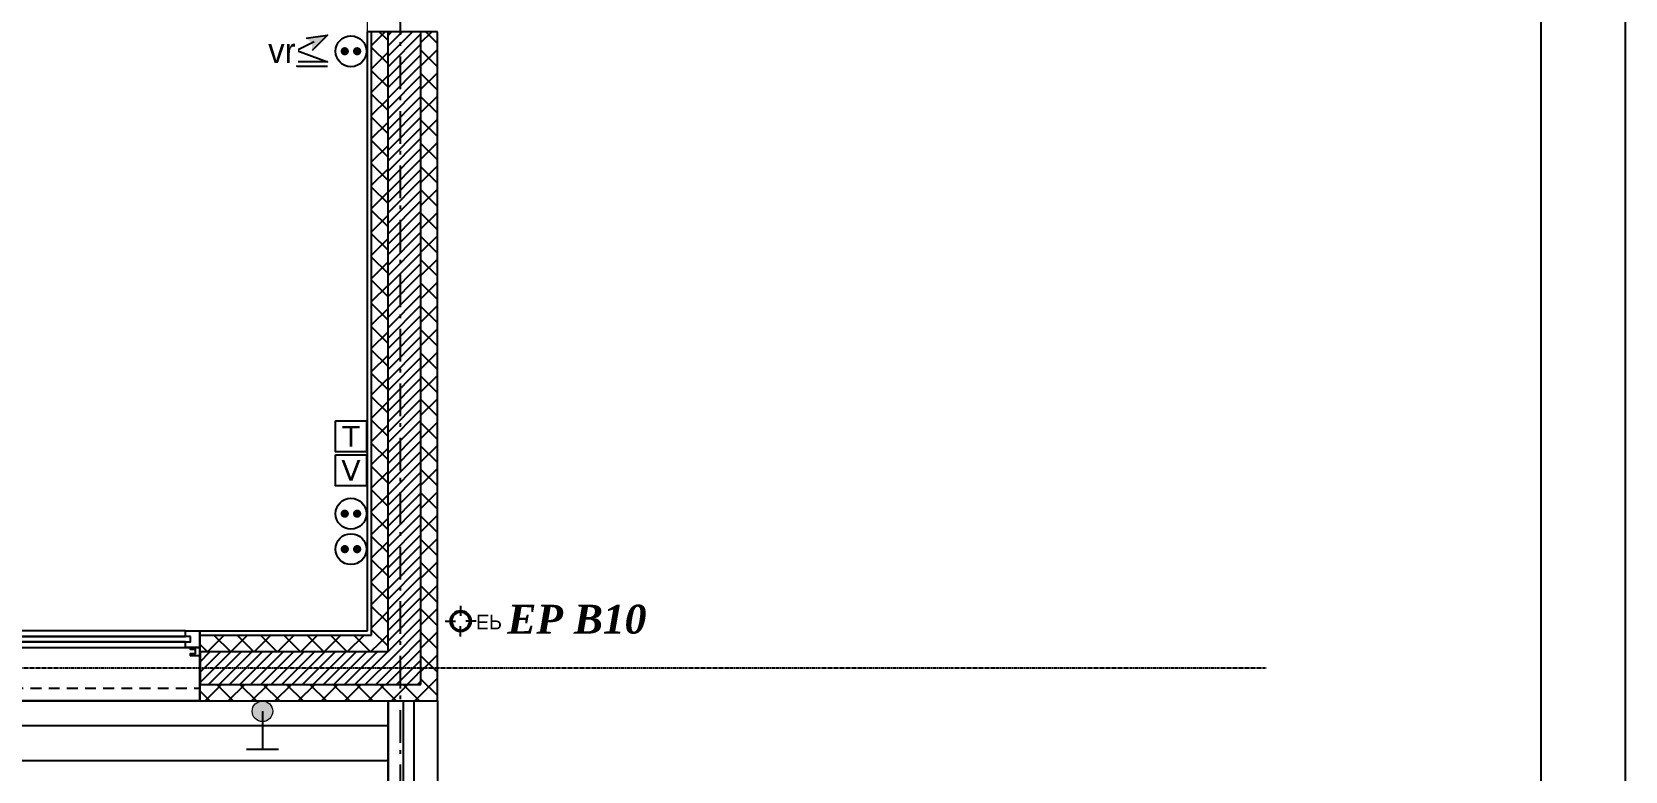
# Model space of a CAD drawing. Header units: centimetres. Extents: x 2191 to 12545, y -680 to 18662.
# Drawn here: x 11772 to 12545, y 3483 to 3842 of the extents above; entities that cross this region are included whole.
import ezdxf

# ---------------------------------------------------------------- set-up
doc = ezdxf.new("R2010")
doc.units = ezdxf.units.CM
for name, pattern in [('Style de ligne -1', [0.41664, 0.20828, -0.20836]), ('Style de ligne -11', [0.347222, 0.20828, -0.138942]), ('Style de ligne -12', [0.164042, 0.054681, -0.109361]), ('Style de ligne -13', [0.147638, 0.098425, -0.049213]), ('Style de ligne -6', [1.04164, 0.625, -0.20828, 0.06943, -0.13893])]:
    doc.linetypes.add(name, pattern=pattern)
for name, color, linetype in [('B Aménagement intérieur', 252, 'Continuous'), ('B GÈnÈral_Hatch', 252, 'Continuous'), ('B Général', 252, 'Continuous'), ('C ANNOTATIONS-axes horizontaux', 252, 'Style de ligne -1'), ('C ANNOTATIONS-niveaux', 252, 'Continuous'), ('C ANNOTATIONS-prestations', 252, 'Continuous'), ('D SURFACES-shab', 252, 'Continuous'), ('Général', 252, 'Continuous'), ('prlm-EAU-EF', 161, 'Continuous'), ('prlm-EAU-EPEXT', 145, 'Continuous')]:
    doc.layers.add(name, color=color, linetype=linetype)
for name, color, linetype, lineweight in [('prlm-ELEC-CFA', 1, 'Continuous', 25), ('prlm-ELEC-CFO', 1, 'Continuous', 25), ('prlm-ZCARTOUCHE', 181, 'Continuous', 13), ('w_.prlm-EAU-EPEXT', 252, 'Continuous', 18)]:
    doc.layers.add(name, color=color, linetype=linetype, lineweight=lineweight)
doc.styles.add('Eurostile', font='Eurosti.TTF')
doc.styles.add('Eurostile (bold)', font='Eurostib.TTF')
doc.styles.add('prlm-eau-ep', font='timesbi.ttf', dxfattribs={"height": 18})
doc.styles.add('prlm-elec-cfo', font='comic.ttf', dxfattribs={"height": 12})
doc.styles.get("Standard").update_dxf_attribs({"font": 'isocp.shx', "height": 15})
doc.styles.add('Times New Roman (bold italic)', font='timesbi.ttf')
pattern_1 = [(45, (0, 0), (2.4253472, -2.6458333), [])]

# ---------------------------------------------------------------- blocks, each defined once
blk = doc.blocks.new('B 70.Groupe-13-1')
at = {"layer": 'D SURFACES-shab', "lineweight": 18, "flags": 128}
blk.add_lwpolyline([(11530.04, 3583.39), (11530.04, 3551.39), (11934.47, 3551.39), (11934.45, 4128.41), (11653.04, 4128.41), (11653.04, 4068.41), (11581.04, 4068.41), (11581.04, 4128.41), (11449.45, 4128.41), (11449.45, 3841.41), (11513.76, 3841.41), (11513.76, 3583.39)], close=True, dxfattribs=at)
blk = doc.blocks.new('B 70.Groupe-18-1')
at = {"layer": 'B Général', "linetype": 'Continuous', "flags": 128}
for points in [[(10820.39, 3517.39), (10844.39, 3517.39), (10844.39, 3017.39), (11944.45, 3017.39), (11944.45, 3517.39), (11968.45, 3517.39), (11968.45, 2312.49), (10820.39, 2312.49)], [(11956.95, 2325.99), (10833.89, 2325.99), (10833.89, 3517.39), (10838.89, 3517.39), (10838.89, 3009.73), (11951.95, 3009.69), (11951.95, 3517.39), (11956.95, 3517.39)]]:
    blk.add_lwpolyline(points, close=True, dxfattribs=at)
blk = doc.blocks.new('B 70.PF 300.208 + VR (3 vantaux)')
at = {"layer": 'B Général', "linetype": 'Continuous'}
for p, q in [((-150, 7), (-150, 17)), ((150, 7), (150, 17))]:
    blk.add_line(p, q, dxfattribs=at)
at = {"layer": 'B Général'}
blk.add_line((-143, 9), (47, 9), dxfattribs=at)
at = {"layer": 'B Général', "linetype": 'Continuous', "lineweight": 35}
for p, q in [((-150, 7), (-150, -9)), ((150, 7), (150, -9))]:
    blk.add_line(p, q, dxfattribs=at)
at = {"layer": 'B Général', "linetype": 'Style de ligne -13', "ltscale": 25.4, "flags": 128}
for points in [[(-147.5, 117), (-146.5, 117), (-146.5, 116), (-140, 116), (-140, 18.5), (-146.5, 18.5), (-146.5, 17.5), (-147.5, 17.5)], [(51.5, 115), (50.5, 115), (50.5, 116), (44, 116), (44, 18.5), (50.5, 18.5), (50.5, 17.5), (51.5, 17.5)]]:
    blk.add_lwpolyline(points, close=True, dxfattribs=at)
at = {"layer": 'B Général', "flags": 128}
for points in [[(-143, 10.5), (-143, 9), (-150, 9), (-150, 17), (-145.5, 17), (-145.5, 10.5)], [(-54.5, 18), (-139, 18), (-139, 15.5), (-54.5, 15.5)], [(-41.5, 18), (43, 18), (43, 15.5), (-41.5, 15.5)], [(56.5, 17), (56.5, 14.25), (54, 14.25), (54, 11.75), (56.5, 11.75), (56.5, 9), (47, 9), (47, 10.5), (49.5, 10.5), (49.5, 17)], [(143, 17), (56.5, 17), (56.5, 14.25), (143, 14.25)], [(145.5, 14.25), (143, 14.25), (143, 17), (150, 17), (150, 9), (143, 9), (143, 11.75), (145.5, 11.75)], [(-150, 9), (-150, 5), (-145.5, 5), (-145.5, 6), (-148, 6), (-148, 8), (-145.5, 8), (-145.5, 9)], [(-54.5, 13), (-139, 13), (-139, 10.5), (-54.5, 10.5)], [(-41.5, 13), (43, 13), (43, 10.5), (-41.5, 10.5)], [(145.5, 14.25), (54, 14.25), (54, 11.75), (145.5, 11.75)], [(143, 11.75), (56.5, 11.75), (56.5, 9), (143, 9)], [(150, 9), (150, 5), (145.5, 5), (145.5, 6), (148, 6), (148, 8), (145.5, 8), (145.5, 9)]]:
    blk.add_lwpolyline(points, close=True, dxfattribs=at)
at = {"layer": 'B Général', "linetype": 'Continuous', "flags": 128}
for points in [[(-139, 15.5), (-141.5, 15.5), (-141.5, 13), (-139, 13), (-139, 10.5), (-145.5, 10.5), (-145.5, 17), (-146.5, 17), (-146.5, 18), (-139, 18)], [(-54.5, 15.5), (-52, 15.5), (-52, 13), (-54.5, 13), (-54.5, 10.5), (-48, 10.5), (-48, 17), (-47, 17), (-47, 18), (-54.5, 18)], [(-41.5, 15.5), (-44, 15.5), (-44, 13), (-41.5, 13), (-41.5, 10.5), (-48, 10.5), (-48, 17), (-47, 17), (-47, 18), (-41.5, 18)], [(43, 15.5), (45.5, 15.5), (45.5, 13), (43, 13), (43, 10.5), (49.5, 10.5), (49.5, 17), (50.5, 17), (50.5, 18), (43, 18)]]:
    blk.add_lwpolyline(points, close=True, dxfattribs=at)
at = {"layer": 'B Général', "linetype": 'Style de ligne -11', "ltscale": 25.4, "flags": 128}
blk.add_lwpolyline([(-150, 9), (150, 9), (150, -11), (-150, -11)], close=True, dxfattribs=at)
at = {"layer": 'B Général', "flags": 128}
blk.add_lwpolyline([(150, -9), (150, -17), (-150, -17), (-150, -9)], dxfattribs=at)
at = {"layer": 'B Général'}
for centre in [(-147, 17.5), (51, 17.5)]:
    blk.add_circle(centre, 0.5, dxfattribs=at)
at = {"layer": 'B Général', "linetype": 'Style de ligne -12', "ltscale": 25.4}
for centre, start, end in [((-147, 17.5), 0.29382, 90.28792), ((51, 17.5), 94.06495, 179.70618)]:
    blk.add_arc(centre, 99, start, end, dxfattribs=at)
at = {"layer": 'B Général', "insert": (2, 4.58), "char_height": 7.059, "attachment_point": 2, "rotation": 360, "line_spacing_factor": 0.894142, "style": 'Eurostile'}
blk.add_mtext('PF + VR', dxfattribs=at)
at = {"layer": 'C ANNOTATIONS-prestations', "rotation": 360, "line_spacing_factor": 0.894142}
for s, insert, char_height, attachment_point, style in [('6', (-141.14, -4.77), 9.41, 1, 'Eurostile (bold)'), ('300x208 (3 vantaux) ', (0, -7.82), 7.059, 2, 'Eurostile')]:
    blk.add_mtext(s, dxfattribs=dict(at, insert=insert, char_height=char_height, attachment_point=attachment_point, style=style))
blk = doc.blocks.new('B 70.EP')
at = {"layer": 'B Général', "linetype": 'Continuous'}
for p, q in [((-7.5, 0), (-2.5, 0)), ((0, 7.5), (0, 2.5)), ((7.5, 0), (2.5, 0)), ((0, -7.5), (0, -2.5))]:
    blk.add_line(p, q, dxfattribs=at)
at = {"layer": 'B Général', "linetype": 'Continuous', "flags": 128}
for points in [[(-5, 0, -1), (5, 0, -1)], [(-4.33, 0, -1), (4.33, 0, -1)]]:
    blk.add_lwpolyline(points, format="xyb", close=True, dxfattribs=at)
at = {"layer": 'C ANNOTATIONS-prestations', "insert": (7.5, 3.99), "char_height": 7.059, "attachment_point": 1, "line_spacing_factor": 0.894142, "style": 'Eurostile'}
blk.add_mtext('EP', dxfattribs=at)
blk = doc.blocks.new('B 70.w_.xi.epext')
at = {"layer": 'w_.prlm-EAU-EPEXT', "linetype": 'Continuous', "lineweight": 18}
blk.add_circle((0, 0), 5, dxfattribs=at)
blk = doc.blocks.new('B 70.Groupe-42-1')
at = {"layer": 'w_.prlm-EAU-EPEXT'}
blk.add_blockref('B 70.w_.xi.epext', (11979.7, 3556.18), dxfattribs=at)
at = {"layer": 'w_.prlm-EAU-EPEXT', "insert": (12002.39, 3564.12), "char_height": 13.989, "width": 86.1947, "attachment_point": 1, "line_spacing_factor": 1.004802, "style": 'Times New Roman (bold italic)'}
blk.add_mtext('EP B10', dxfattribs=at)
blk = doc.blocks.new('xi.epext')
at = {"layer": 'prlm-EAU-EPEXT', "color": 0, "linetype": 'ByBlock', "lineweight": -2}
blk.add_circle((0, 0), 5, dxfattribs=at)
blk = doc.blocks.new('xi.RP')
at = {"layer": 'prlm-EAU-EF', "lineweight": 5}
h = blk.add_hatch(color=0, dxfattribs=at)
edge = h.paths.add_edge_path()
edge.add_arc((0, 5), 5, 0, 360)
at = {"layer": 'prlm-EAU-EF', "color": 0, "const_width": 1, "flags": 128}
blk.add_lwpolyline([(-7.82, 23.46), (7.82, 23.46)], dxfattribs=at)
at = {"layer": 'prlm-EAU-EF', "color": 0, "flags": 128}
blk.add_lwpolyline([(0, 5), (0, 23.46)], dxfattribs=at)
at = {"layer": 'prlm-EAU-EF', "color": 0, "lineweight": 5}
blk.add_circle((0, 5), 5, dxfattribs=at)
blk = doc.blocks.new('xi.PC')
at = {"color": 0, "lineweight": 5}
blk.add_wipeout([(-7.5, -7.5), (7.5, -7.5), (7.5, 7.5), (-7.5, 7.5)], dxfattribs=at).dxf.layer = 'prlm-ELEC-CFO'
at = {"layer": 'prlm-ELEC-CFO', "color": 0, "linetype": 'ByBlock', "lineweight": 5, "const_width": 2}
for points in [[(-4, 0, 1), (-2, 0, 1)], [(2, 0, 1), (4, 0, 1)]]:
    blk.add_lwpolyline(points, format="xyb", close=True, dxfattribs=at)
at = {"layer": 'prlm-ELEC-CFO', "color": 0, "linetype": 'ByBlock', "lineweight": -2}
blk.add_circle((0, 0), 7.5, dxfattribs=at)
blk = doc.blocks.new('xi.TV')
at = {"layer": 'prlm-ELEC-CFA', "color": 0, "linetype": 'ByBlock', "lineweight": -2, "flags": 128}
blk.add_lwpolyline([(-7.5, 7.5), (7.5, 7.5), (7.5, -7.5), (-7.5, -7.5)], close=True, dxfattribs=at)
at = {"layer": 'prlm-ELEC-CFA', "color": 0, "linetype": 'ByBlock', "insert": (0, 0), "char_height": 10, "width": 11.36, "attachment_point": 5}
blk.add_mtext('{\\fVerdana|b0|i0|c0|p34;V}', dxfattribs=at)
blk = doc.blocks.new('xi.TEL')
at = {"layer": 'prlm-ELEC-CFA', "color": 0, "linetype": 'ByBlock', "lineweight": -2, "flags": 128}
blk.add_lwpolyline([(-7.5, 7.5), (7.5, 7.5), (7.5, -7.5), (-7.5, -7.5)], close=True, dxfattribs=at)
at = {"layer": 'prlm-ELEC-CFA', "color": 0, "linetype": 'ByBlock', "insert": (0, 0), "char_height": 10, "width": 11.36, "attachment_point": 5}
blk.add_mtext('{\\fVerdana|b0|i0|c0|p34;T}', dxfattribs=at)
blk = doc.blocks.new('xi.VR')
at = {"layer": 'prlm-ELEC-CFO', "lineweight": 5}
blk.add_hatch(color=0, dxfattribs=at).paths.add_polyline_path([(-3, 6), (-0.1, 3.7), (0, 0), (7.5, 7.5)])
at = {"layer": 'prlm-ELEC-CFO', "color": 0}
for points in [[(0.95, 4.23), (-7.5, 0), (7.5, -5.5), (-7.5, -5.5), (-7.5, -7.5), (7.5, -7.5)], [(-3, 6), (7.5, 7.5), (0, 0)]]:
    blk.add_lwpolyline(points, dxfattribs=at)

msp = doc.modelspace()

# ---------------------------------------------------------------- hatches: boundary and pattern name
at = {"layer": 'B GÈnÈral_Hatch', "linetype": 'Continuous'}
h = msp.add_hatch(dxfattribs=at)
h.set_pattern_fill('02_ISOLANT', color=256, angle=90, style=0, pattern_type=2)
h.set_pattern_definition([(135, (0, 0), (-5.656854, -5.656854), []), (225, (0, 0), (-5.656854, 5.656854), [])])
h.paths.add_polyline_path([(11936.45, 3549.39), (11944.45, 3541.39), (11944.45, 3842.43), (11936.45, 3842.43)])
h = msp.add_hatch(dxfattribs=at)
h.set_pattern_fill('50_BETON', color=256, style=0, pattern_type=2)
h.set_pattern_definition(pattern_1)
h.paths.add_polyline_path([(11944.45, 3541.39), (11960.45, 3525.39), (11960.45, 3842.43), (11944.45, 3842.43)])
h = msp.add_hatch(dxfattribs=at)
h.set_pattern_fill('02_ISOLANT', color=256, angle=90, style=0, pattern_type=2)
h.set_pattern_definition([(135, (0, 0), (-5.656854, -5.656854), []), (225, (0, 0), (-5.656854, 5.656854), [])])
h.paths.add_polyline_path([(11960.45, 3525.39), (11968.45, 3517.39), (11968.45, 3842.43), (11960.45, 3842.43)])
h = msp.add_hatch(dxfattribs=at)
h.set_pattern_fill('02_ISOLANT', color=256, style=0, pattern_type=2)
h.set_pattern_definition([(45, (0, 0), (-5.656854, 5.656854), []), (135, (0, 0), (5.656854, 5.656854), [])])
h.paths.add_polyline_path([(11853.04, 3549.39), (11853.04, 3541.39), (11944.45, 3541.39), (11936.45, 3549.39)])
h = msp.add_hatch(dxfattribs=at)
h.set_pattern_fill('50_BETON', color=256, style=0, pattern_type=2)
h.set_pattern_definition(pattern_1)
h.paths.add_polyline_path([(11853.04, 3541.39), (11853.04, 3525.39), (11960.45, 3525.39), (11944.45, 3541.39)])
h = msp.add_hatch(dxfattribs=at)
h.set_pattern_fill('02_ISOLANT', color=256, style=0, pattern_type=2)
h.set_pattern_definition([(45, (0, 0), (-5.656854, 5.656854), []), (135, (0, 0), (5.656854, 5.656854), [])])
h.paths.add_polyline_path([(11853.04, 3525.39), (11853.04, 3517.39), (11968.45, 3517.39), (11960.45, 3525.39)])
h = msp.add_hatch(dxfattribs=at)
h.set_pattern_fill('H_BARDAGE V 150', color=256, angle=90, style=0, pattern_type=2)
h.set_pattern_definition([(180, (11394.417, 3267.389), (1e-15, 17), [])])
h.paths.add_polyline_path([(10844.39, 3517.39), (11944.45, 3517.39), (11944.45, 3017.39), (10844.39, 3017.39)])

# ---------------------------------------------------------------- linework, layer by layer
at = {"layer": 'B Général', "linetype": 'Continuous'}
for p, q in [((11934.45, 3551.39), (11934.45, 3842.43)), ((11968.45, 3842.43), (11934.45, 3842.43)), ((11934.45, 3551.39), (11934.45, 3842.43)), ((11936.45, 3549.39), (11936.45, 3842.43)), ((11936.45, 3549.39), (11936.45, 3842.43)), ((11944.45, 3541.39), (11944.45, 3842.43)), ((11960.45, 3525.39), (11960.45, 3842.43)), ((11968.45, 3517.39), (11968.45, 3842.43)), ((11968.45, 3517.39), (11968.45, 3842.43)), ((11853.04, 3551.39), (11934.45, 3551.39)), ((11853.04, 3551.39), (11934.45, 3551.39)), ((11853.04, 3517.39), (11853.04, 3551.39)), ((11853.04, 3549.39), (11936.45, 3549.39)), ((11853.04, 3549.39), (11936.45, 3549.39)), ((11853.04, 3541.39), (11944.45, 3541.39)), ((11853.04, 3525.39), (11960.45, 3525.39)), ((11853.04, 3517.39), (11968.45, 3517.39)), ((11853.04, 3517.39), (11968.45, 3517.39))]:
    msp.add_line(p, q, dxfattribs=at)
at = {"layer": 'B Général', "linetype": 'Continuous', "lineweight": 18}
for p, q in [((11944.45, 3541.39), (11944.45, 3842.43)), ((11960.45, 3525.39), (11960.45, 3842.43)), ((11853.04, 3541.39), (11944.45, 3541.39)), ((11853.04, 3525.39), (11960.45, 3525.39))]:
    msp.add_line(p, q, dxfattribs=at)
at = {"layer": 'B Général', "linetype": 'Continuous', "flags": 128}
msp.add_lwpolyline([(10844.39, 3517.39), (11944.45, 3517.39), (11944.45, 3017.39), (10844.39, 3017.39)], close=True, dxfattribs=at)
at = {"layer": 'C ANNOTATIONS-axes horizontaux', "linetype": 'Style de ligne -6', "ltscale": 25.4}
msp.add_line((11950.45, 3285.39), (11950.45, 5820.39), dxfattribs=at)
at = {"layer": 'C ANNOTATIONS-axes horizontaux'}
msp.add_line((12370.81, 3533.39), (2960.81, 3533.39), dxfattribs=at)
msp.add_line((12370.81, 3533.39), (2960.81, 3533.39), dxfattribs=at)
at = {"layer": 'C ANNOTATIONS-niveaux', "linetype": 'Style de ligne -6', "ltscale": 25.4}
msp.add_line((11950.45, 3285.39), (11950.45, 5820.39), dxfattribs=at)

# ---------------------------------------------------------------- block references
at = {"layer": 'B Aménagement intérieur'}
msp.add_blockref('B 70.Groupe-13-1', (0, 0), dxfattribs=at)
at = {"layer": 'B Général'}
for name, p in [('B 70.PF 300.208 + VR (3 vantaux)', (11703.04, 3534.39)), ('B 70.Groupe-18-1', (0, 0))]:
    msp.add_blockref(name, p, dxfattribs=at)
at = {"layer": 'B Général', "xscale": -1, "rotation": 180}
msp.add_blockref('B 70.EP', (11979.7, 3556.18), dxfattribs=at)
at = {"layer": 'Général'}
msp.add_blockref('B 70.Groupe-42-1', (0, 0), dxfattribs=at)
at = {"layer": 'prlm-EAU-EF', "rotation": 180}
msp.add_blockref('xi.RP', (11883.47, 3517.39), dxfattribs=at)
at = {"layer": 'prlm-EAU-EPEXT'}
msp.add_blockref('xi.epext', (11979.7, 3556.18), dxfattribs=at)
at = {"layer": 'prlm-ELEC-CFA'}
for name, p in [('xi.TEL', (11926.45, 3645.93)), ('xi.TV', (11926.45, 3629.47))]:
    msp.add_blockref(name, p, dxfattribs=at)

# ---------------------------------------------------------------- texts
at = {"layer": 'prlm-EAU-EPEXT', "insert": (12002.39, 3564.13), "char_height": 14, "width": 86.1947, "attachment_point": 1, "style": 'prlm-eau-ep'}
msp.add_mtext('EP B10', dxfattribs=at)

# ---------------------------------------------------------------- next in the draw order: block references
at = {"layer": 'prlm-ELEC-CFO'}
for p in [(11926.45, 3833.01), (11926.45, 3591.15)]:
    msp.add_blockref('xi.PC', p, dxfattribs=at)

# ---------------------------------------------------------------- next in the draw order: block references
for name, p in [('xi.VR', (11907.63, 3833.32)), ('xi.PC', (11926.45, 3608.36))]:
    msp.add_blockref(name, p, dxfattribs=at)

# ---------------------------------------------------------------- next in the draw order: texts
at = {"layer": 'prlm-ELEC-CFO', "lineweight": 20, "insert": (11892.91, 3833.32), "char_height": 12, "attachment_point": 5, "line_spacing_factor": 0.8, "style": 'prlm-elec-cfo', "bg_fill": 3, "box_fill_scale": 1.1, "bg_fill_color": 256, "bg_fill_transparency": 0}
msp.add_mtext('vr', dxfattribs=at)

# ---------------------------------------------------------------- next in the draw order: linework, layer by layer
at = {"layer": 'prlm-ZCARTOUCHE', "lineweight": 25}
for points in [[(2335.2, 6211.65), (12545.14, 6211.65), (12545.14, 2007.43), (2335.2, 2007.43)], [(2371.67, 6172.97), (12504.15, 6172.97), (12504.15, 2057.17), (2371.67, 2057.17)]]:
    msp.add_lwpolyline(points, close=True, dxfattribs=at)

doc.saveas('drawing.dxf')
